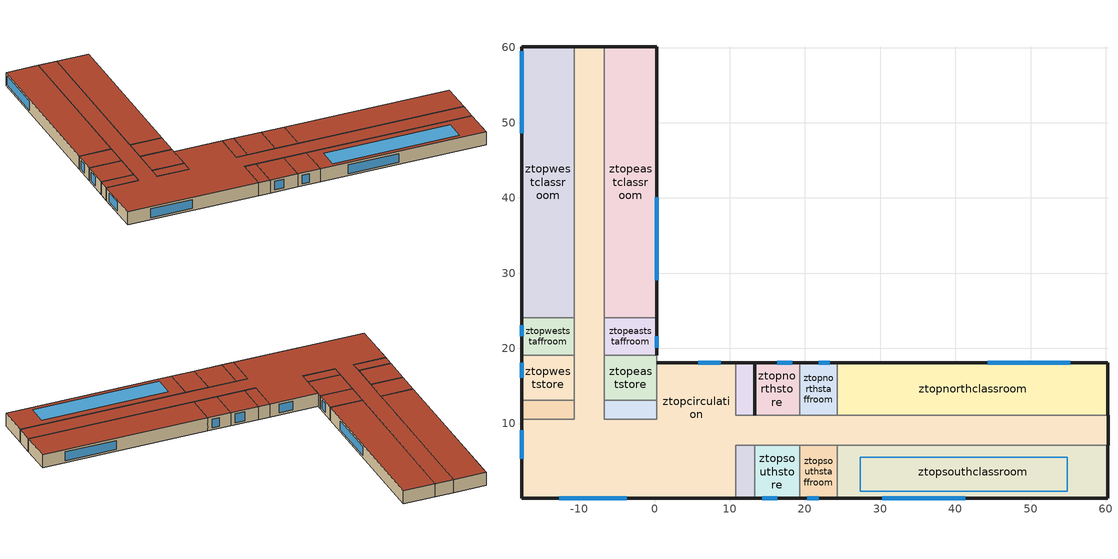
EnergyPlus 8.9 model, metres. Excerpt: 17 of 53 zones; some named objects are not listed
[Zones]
ztopwesttoilet
 floor adiabatic (Interior Floor): -10.69,13.09 -10.69,10.59 -17.69,10.59 -17.69,13.09 z6.5
 wall outside (Exterior Wall): -17.69,13.09 -17.69,10.59 z6.5:9.5
 wall adiabatic (Interior Wall): -17.69,10.59 -10.69,10.59 -10.69,13.09 -17.69,13.09 z6.5:9.5
 roof outside (Exterior Roof): -17.69,13.09 -17.69,10.59 -10.69,10.59 -10.69,13.09 z9.5
ztopwestclassroom
 floor adiabatic (Interior Floor): -10.69,60.09 -10.69,24.09 -17.69,24.09 -17.69,60.09 z6.5
 wall outside (Exterior Wall): -10.69,60.09 -17.69,60.09 -17.69,24.09 z6.5:9.5
 wall adiabatic (Interior Wall): -17.69,24.09 -10.69,24.09 -10.69,60.09 z6.5:9.5
 window (Exterior Window): -17.69,59.52 -17.69,48.63 z7:9
 roof outside (Exterior Roof): -17.69,60.09 -17.69,24.09 -10.69,24.09 -10.69,60.09 z9.5
ztopweststore
 floor adiabatic (Interior Floor): -10.69,19.09 -10.69,13.09 -17.69,13.09 -17.69,19.09 z6.5
 wall outside (Exterior Wall): -17.69,19.09 -17.69,13.09 z6.5:9.5
 wall adiabatic (Interior Wall): -17.69,13.09 -10.69,13.09 -10.69,19.09 -17.69,19.09 z6.5:9.5
 window (Exterior Window): -17.69,18.09 -17.69,16.09 z7:9
 roof outside (Exterior Roof): -17.69,19.09 -17.69,13.09 -10.69,13.09 -10.69,19.09 z9.5
ztopweststaffroom
 floor adiabatic (Interior Floor): -10.69,24.09 -10.69,19.09 -17.69,19.09 -17.69,24.09 z6.5
 wall outside (Exterior Wall): -17.69,24.09 -17.69,19.09 z6.5:9.5
 wall adiabatic (Interior Wall): -17.69,19.09 -10.69,19.09 -10.69,24.09 -17.69,24.09 z6.5:9.5
 window (Exterior Window): -17.69,23.09 -17.69,21.59 z7:9
 roof outside (Exterior Roof): -17.69,24.09 -17.69,19.09 -10.69,19.09 -10.69,24.09 z9.5
ztopnorthstaffroom
 floor ground (Exterior Floor): 24.31,18.09 24.31,11.09 19.31,11.09 19.31,18.09 z6.5
 wall outside (Exterior Wall): 24.31,18.09 19.31,18.09 z6.5:9.5
 wall adiabatic (Interior Wall): 19.31,18.09 19.31,11.09 24.31,11.09 24.31,18.09 z6.5:9.5
 window (Exterior Window): 23.31,18.09 21.81,18.09 z7:9
 roof outside (Exterior Roof): 19.31,18.09 19.31,11.09 24.31,11.09 24.31,18.09 z9.5
ztopnorthstore
 floor adiabatic (Interior Floor): 19.31,18.09 19.31,11.09 13.31,11.09 13.31,18.09 z6.5
 wall outside (Exterior Wall): 19.31,18.09 13.31,18.09 z6.5:9.5
 wall adiabatic (Interior Wall): 13.31,18.09 13.31,11.09 19.31,11.09 19.31,18.09 z6.5:9.5
 window (Exterior Window): 18.31,18.09 16.31,18.09 z7:9
 roof outside (Exterior Roof): 13.31,18.09 13.31,11.09 19.31,11.09 19.31,18.09 z9.5
ztopnorthtoilet
 floor adiabatic (Interior Floor): 13.31,18.09 13.31,11.09 10.81,11.09 10.81,18.09 z6.5
 wall outside (Interior Wall): 13.31,11.09 13.31,18.09 z6.5:9.5
 wall outside (Exterior Wall): 13.31,18.09 10.81,18.09 z6.5:9.5
 wall adiabatic (Interior Wall): 10.81,18.09 10.81,11.09 13.31,11.09 z6.5:9.5
 roof outside (Exterior Roof): 10.81,18.09 10.81,11.09 13.31,11.09 13.31,18.09 z9.5
ztopnorthclassroom
 floor adiabatic (Interior Floor): 60.31,18.09 60.31,11.09 24.31,11.09 24.31,18.09 z6.5
 wall outside (Exterior Wall): 60.31,11.09 60.31,18.09 24.31,18.09 z6.5:9.5
 wall adiabatic (Interior Wall): 24.31,18.09 24.31,11.09 60.31,11.09 z6.5:9.5
 window (Exterior Window): 55.31,18.09 44.31,18.09 z7:9
 roof outside (Exterior Roof): 24.31,18.09 24.31,11.09 60.31,11.09 60.31,18.09 z9.5
ztopsouthstore
 floor adiabatic (Interior Floor): 19.31,7.09 19.31,0.09 13.31,0.09 13.31,7.09 z6.5
 wall outside (Exterior Wall): 13.31,0.09 19.31,0.09 z6.5:9.5
 wall adiabatic (Interior Wall): 19.31,0.09 19.31,7.09 13.31,7.09 13.31,0.09 z6.5:9.5
 window (Exterior Window): 14.31,0.09 16.31,0.09 z7:9
 roof outside (Exterior Roof): 13.31,7.09 13.31,0.09 19.31,0.09 19.31,7.09 z9.5
ztopsouthclassroom
 floor adiabatic (Interior Floor): 60.31,7.09 60.31,0.09 24.31,0.09 24.31,7.09 z6.5
 wall outside (Exterior Wall): 24.31,0.09 60.31,0.09 60.31,7.09 z6.5:9.5
 wall adiabatic (Interior Wall): 60.31,7.09 24.31,7.09 24.31,0.09 z6.5:9.5
 window (Exterior Window): 30.31,0.09 41.31,0.09 z7:9
 roof outside (Exterior Roof): 24.31,7.09 24.31,0.09 60.31,0.09 60.31,7.09 z9.5
 skylight (GreenhouseRoofWindow): 27.34,5.5 27.34,0.97 54.87,0.97 54.87,5.5 z9.5
ztopsouthstaffroom
 floor adiabatic (Interior Floor): 24.31,7.09 24.31,0.09 19.31,0.09 19.31,7.09 z6.5
 wall outside (Exterior Wall): 19.31,0.09 24.31,0.09 z6.5:9.5
 wall adiabatic (Interior Wall): 24.31,0.09 24.31,7.09 19.31,7.09 19.31,0.09 z6.5:9.5
 window (Exterior Window): 20.31,0.09 21.81,0.09 z7:9
 roof outside (Exterior Roof): 19.31,7.09 19.31,0.09 24.31,0.09 24.31,7.09 z9.5
ztopsouthtoilet
 floor adiabatic (Interior Floor): 13.31,7.09 13.31,0.09 10.81,0.09 10.81,7.09 z6.5
 wall outside (Exterior Wall): 10.81,0.09 13.31,0.09 z6.5:9.5
 wall adiabatic (Interior Wall): 13.31,0.09 13.31,7.09 10.81,7.09 10.81,0.09 z6.5:9.5
 roof outside (Exterior Roof): 10.81,7.09 10.81,0.09 13.31,0.09 13.31,7.09 z9.5
ztopcirculation
 floor adiabatic (Interior Floor): 60.31,11.09 60.31,7.09 10.81,7.09 10.81,0.09 -17.69,0.09 -17.69,10.59 -10.69,10.59 -10.69,60.09 -6.69,60.09 -6.69,10.59 0.31,10.59 0.31,18.09 10.81,18.09 10.81,11.09 z6.5
 wall outside (Exterior Wall): -17.69,10.59 -17.69,0.09 10.81,0.09 / -6.69,60.09 -10.69,60.09 / 10.81,18.09 0.31,18.09 / 60.31,7.09 60.31,11.09 z6.5:9.5
 wall adiabatic (Interior Wall): -10.69,60.09 -10.69,10.59 -17.69,10.59 / 0.31,18.09 0.31,10.59 -6.69,10.59 -6.69,60.09 / 60.31,11.09 10.81,11.09 10.81,18.09 / 10.81,0.09 10.81,7.09 60.31,7.09 z6.5:9.5
 window (Exterior Window): -12.69,0.09 -3.69,0.09 / -17.69,9.09 -17.69,5.34 / 8.81,18.09 5.81,18.09 z7:9
 roof outside (Exterior Roof): -10.69,60.09 -10.69,10.59 -17.69,10.59 -17.69,0.09 10.81,0.09 10.81,7.09 60.31,7.09 60.31,11.09 10.81,11.09 10.81,18.09 0.31,18.09 0.31,10.59 -6.69,10.59 -6.69,60.09 z9.5
ztopeaststore
 floor adiabatic (Interior Floor): 0.31,19.09 0.31,13.09 -6.69,13.09 -6.69,19.09 z6.5
 wall adiabatic (Interior Wall): 0.31,19.09 -6.69,19.09 -6.69,13.09 0.31,13.09 0.31,19.09 z6.5:9.5
 roof outside (Exterior Roof): -6.69,19.09 -6.69,13.09 0.31,13.09 0.31,19.09 z9.5
ztopeasttoilet
 floor adiabatic (Interior Floor): 0.31,13.09 0.31,10.59 -6.69,10.59 -6.69,13.09 z6.5
 wall adiabatic (Interior Wall): 0.31,10.59 0.31,13.09 -6.69,13.09 -6.69,10.59 0.31,10.59 z6.5:9.5
 roof outside (Exterior Roof): -6.69,13.09 -6.69,10.59 0.31,10.59 0.31,13.09 z9.5
ztopeastclassroom
 floor adiabatic (Interior Floor): 0.31,60.09 0.31,24.09 -6.69,24.09 -6.69,60.09 z6.5
 wall outside (Exterior Wall): 0.31,24.09 0.31,60.09 -6.69,60.09 z6.5:9.5
 wall adiabatic (Interior Wall): -6.69,60.09 -6.69,24.09 0.31,24.09 z6.5:9.5
 window (Exterior Window): 0.31,29.09 0.31,40.09 z7:9
 roof outside (Exterior Roof): -6.69,60.09 -6.69,24.09 0.31,24.09 0.31,60.09 z9.5
ztopeaststaffroom
 floor adiabatic (Interior Floor): 0.31,24.09 0.31,19.09 -6.69,19.09 -6.69,24.09 z6.5
 wall outside (Exterior Wall): 0.31,19.09 0.31,24.09 z6.5:9.5
 wall adiabatic (Interior Wall): 0.31,24.09 -6.69,24.09 -6.69,19.09 0.31,19.09 z6.5:9.5
 window (Exterior Window): 0.31,20.09 0.31,21.59 z7:9
 roof outside (Exterior Roof): -6.69,24.09 -6.69,19.09 0.31,19.09 0.31,24.09 z9.5
[Building]
SecondarySchool900: North Axis {deg}=0; Terrain=City; Loads Convergence Tolerance Value=0.04; Temperature Convergence Tolerance Value {deltaC}=0.4; Solar Distribution=MinimalShadowing; Maximum Number of Warmup Days=25; Minimum Number of Warmup Days=6
[Site:Location]
LONDON/GATWICK_GBR Design_Conditions: Latitude {deg}=51.15; Longitude {deg}=-0.18; Time Zone {hr}=0; Elevation {m}=62
[SizingPeriod:DesignDay] Day of Month=21; Humidity Condition Type=Wetbulb; Barometric Pressure {Pa}=100582; Rain Indicator=No; Snow Indicator=No; Daylight Saving Time Indicator=No; Solar Model Indicator=ASHRAEClearSky
Name | Month | Day Type | Maximum Dry-Bulb Temperature {C} | Daily Dry-Bulb Temperature Range {deltaC} | Wetbulb or DewPoint at Maximum Dry-Bulb {C} | Wind Speed {m/s} | Wind Direction {deg} | Sky Clearness
LONDON/GATWICK Ann Clg .4% Condns DB=>MWB | 7 | SummerDesignDay | 27.2 | 9.7 | 18.7 | 3.5 | 90 | 1
LONDON/GATWICK Ann Htg 99.6% Condns DB | 2 | WinterDesignDay | -4.6 | 0 | -4.6 | 1.5 | 80 | 0
[Site:GroundTemperature:BuildingSurface]
12, 14, 16, 16, 17, 18, 21, 20, 19, 18, 16, 14
[Material]
Name | Roughness | Thickness {m} | Conductivity {W/m-K} | Density {kg/m3} | Specific Heat {J/kg-K}
I01 25mm insulation board | MediumRough | 0.0254 | 0.03 | 43 | 1210
I02 50mm insulation board | MediumRough | 0.0508 | 0.03 | 43 | 1210
G01a 19mm gypsum board | MediumSmooth | 0.019 | 0.16 | 800 | 1090
M11 100mm lightweight concrete | MediumRough | 0.1016 | 0.53 | 1280 | 840
F16 Acoustic tile | MediumSmooth | 0.0191 | 0.06 | 368 | 590
M01 100mm brick | MediumRough | 0.1016 | 0.89 | 1920 | 790
M15 200mm heavyweight concrete | MediumRough | 0.2032 | 1.95 | 2240 | 900
[Material:AirGap]
Name | Thermal Resistance {m2-K/W}
F04 Wall air space resistance | 0.15
F05 Ceiling air space resistance | 0.18
[WindowMaterial:Glazing] Optical Data Type=SpectralAverage; Infrared Transmittance at Normal Incidence=0; Front Side Infrared Hemispherical Emissivity=0.84; Back Side Infrared Hemispherical Emissivity=0.84; Conductivity {W/m-K}=0.9
Name | Thickness {m} | Solar Transmittance at Normal Incidence | Front Side Solar Reflectance at Normal Incidence | Back Side Solar Reflectance at Normal Incidence | Visible Transmittance at Normal Incidence | Front Side Visible Reflectance at Normal Incidence | Back Side Visible Reflectance at Normal Incidence
Clear 3mm | 0.003 | 0.837 | 0.075 | 0.075 | 0.898 | 0.081 | 0.081
CLEAR 6MM | 0.006 | 0.775 | 0.071 | 0.071 | 0.881 | 0.08 | 0.08
[WindowMaterial:Gas]
AIR 6MM: Gas Type=Air; Thickness {m}=0.0537
[WindowMaterial:Shade]
MEDIUM REFLECT - MEDIUM TRANS SHADE: Solar Transmittance=0.4; Solar Reflectance=0.5; Visible Transmittance=0.4; Visible Reflectance=0.5; Infrared Hemispherical Emissivity=0.9; Infrared Transmittance=0; Thickness {m}=0.005; Conductivity {W/m-K}=0.1; Shade to Glass Distance {m}=0.05; Top Opening Multiplier=0.5; Bottom Opening Multiplier=0.5; Left-Side Opening Multiplier=0.5; Right-Side Opening Multiplier=0.5; Airflow Permeability=0
[Construction]
Exterior Floor: M11 100mm lightweight concrete, M15 200mm heavyweight concrete
Interior Floor: F16 Acoustic tile, F05 Ceiling air space resistance, M11 100mm lightweight concrete
Exterior Wall: M01 100mm brick, M15 200mm heavyweight concrete, I01 25mm insulation board, F04 Wall air space resistance, G01a 19mm gypsum board
Interior Wall: G01a 19mm gypsum board, F04 Wall air space resistance, G01a 19mm gypsum board
Exterior Window: CLEAR 6MM
Exterior Roof: M01 100mm brick, M15 200mm heavyweight concrete, I02 50mm insulation board, F04 Wall air space resistance, G01a 19mm gypsum board
GreenhouseRoofWindow: CLEAR 3MM, AIR 6MM, CLEAR 3MM
GreenhouseRoofWindow With Shading: CLEAR 3MM, AIR 6MM, CLEAR 3MM, MEDIUM REFLECT - MEDIUM TRANS SHADE
[WindowProperty:ShadingControl]
GreenhouseWindowShadingControl: Shading Type=InteriorShade; Construction with Shading=GreenhouseRoofWindow With Shading; Shading Control Type=OnIfHighZoneAirTemperature; Schedule=Always On; Setpoint {W/m2, W or deg C}=28; Shading Control Is Scheduled=No; Glare Control Is Active=No
[Zone] Multiplier=1
ztopwesttoilet; ztopwestclassroom; ztopweststore; ztopweststaffroom; ztopnorthstaffroom; ztopnorthstore; ztopnorthtoilet; ztopnorthclassroom; ztopsouthstore; ztopsouthclassroom; ztopsouthstaffroom; ztopsouthtoilet; ztopcirculation; ztopeaststore; ztopeasttoilet; ztopeastclassroom; ztopeaststaffroom
[People]
ZTOPSOUTHCLASSROOM occupancy: Zone or ZoneList=ztopsouthclassroom; Number of People Schedule=SecSchl_Gh_Occ; Number of People Calculation Method=People; Number of People=0; Fraction Radiant=0.3; Sensible Heat Fraction=autocalculate; Activity Level Schedule=staffactivity; Carbon Dioxide Generation Rate {m3/s-W}=3.82e-08; Enable ASHRAE 55 Comfort Warnings=No; Mean Radiant Temperature Calculation Type=ZoneAveraged; Clothing Insulation Calculation Method=ClothingInsulationSchedule
[Lights] Design Level Calculation Method=Watts/Area; Return Air Fraction=0; Fraction Radiant=0.42; Fraction Visible=0.18; Fraction Replaceable=1; Return Air Fraction Calculated from Plenum Temperature=No; Return Air Fraction Function of Plenum Temperature Coefficient 1=0; Return Air Fraction Function of Plenum Temperature Coefficient 2 {1/K}=0
Name | Zone or ZoneList | Schedule | Watts per Zone Floor Area {W/m2}
ZTOPCIRCULATION light | ztopcirculation | SecSchl_Circulation_Light | 2.5
ZTOPEASTCLASSROOM light | ztopeastclassroom | SecSchl_ClassRm_Light | 7.5
ZTOPEASTSTAFFROOM light | ztopeaststaffroom | SecSchl_OpenOff_Light | 12.5
ZTOPEASTSTORE light | ztopeaststore | SecSchl_Store_Light | 1.25
ZTOPEASTTOILET light | ztopeasttoilet | SecSchl_Toilet_Light | 2.5
ZTOPNORTHCLASSROOM light | ztopnorthclassroom | SecSchl_ClassRm_Light | 7.5
ZTOPNORTHSTAFFROOM light | ztopnorthstaffroom | SecSchl_OpenOff_Light | 12.5
ZTOPNORTHSTORE light | ztopnorthstore | SecSchl_Store_Light | 1.25
ZTOPNORTHTOILET light | ztopnorthtoilet | SecSchl_Toilet_Light | 2.5
ZTOPSOUTHCLASSROOM light | ztopsouthclassroom | SecSchl_ClassRm_Light | 0
ZTOPSOUTHSTAFFROOM light | ztopsouthstaffroom | SecSchl_OpenOff_Light | 12.5
ZTOPSOUTHSTORE light | ztopsouthstore | SecSchl_Store_Light | 1.25
ZTOPSOUTHTOILET light | ztopsouthtoilet | SecSchl_Toilet_Light | 2.5
ZTOPWESTCLASSROOM light | ztopwestclassroom | SecSchl_ClassRm_Light | 7.5
ZTOPWESTSTAFFROOM light | ztopweststaffroom | SecSchl_OpenOff_Light | 12.5
ZTOPWESTSTORE light | ztopweststore | SecSchl_Store_Light | 1.25
ZTOPWESTTOILET light | ztopwesttoilet | SecSchl_Toilet_Light | 2.5
[ElectricEquipment] Design Level Calculation Method=Watts/Area; Fraction Latent=0; Fraction Radiant=0.5; Fraction Lost=0
Name | Zone or ZoneList | Schedule | Watts per Zone Floor Area {W/m2}
ZTOPCIRCULATION equip | ztopcirculation | SecSchl_Circulation_Equip | 2
ZTOPEASTCLASSROOM equip | ztopeastclassroom | SecSchl_ClassRm_Equip | 5
ZTOPEASTSTAFFROOM equip | ztopeaststaffroom | SecSchl_OpenOff_Equip | 15
ZTOPEASTSTORE equip | ztopeaststore | SecSchl_Store_Equip | 2
ZTOPEASTTOILET equip | ztopeasttoilet | SecSchl_Toilet_Equip | 5
ZTOPNORTHCLASSROOM equip | ztopnorthclassroom | SecSchl_ClassRm_Equip | 5
ZTOPNORTHSTAFFROOM equip | ztopnorthstaffroom | SecSchl_OpenOff_Equip | 15
ZTOPNORTHSTORE equip | ztopnorthstore | SecSchl_Store_Equip | 2
ZTOPNORTHTOILET equip | ztopnorthtoilet | SecSchl_Toilet_Equip | 5
ZTOPSOUTHCLASSROOM equip | ztopsouthclassroom | SecSchl_ClassRm_Equip | 0
ZTOPSOUTHSTAFFROOM equip | ztopsouthstaffroom | SecSchl_OpenOff_Equip | 15
ZTOPSOUTHSTORE equip | ztopsouthstore | SecSchl_Store_Equip | 2
ZTOPSOUTHTOILET equip | ztopsouthtoilet | SecSchl_Toilet_Equip | 5
ZTOPWESTCLASSROOM equip | ztopwestclassroom | SecSchl_ClassRm_Equip | 5
ZTOPWESTSTAFFROOM equip | ztopweststaffroom | SecSchl_OpenOff_Equip | 15
ZTOPWESTSTORE equip | ztopweststore | SecSchl_Store_Equip | 2
ZTOPWESTTOILET equip | ztopwesttoilet | SecSchl_Toilet_Equip | 5
[OtherEquipment] Fuel Type=None; Zone or ZoneList=ztopsouthclassroom; Design Level Calculation Method=EquipmentLevel; Design Level {W}=1; Fraction Lost=0; Carbon Dioxide Generation Rate {m3/s-W}=0
Name | Schedule | Fraction Latent | Fraction Radiant
Greenhouse_Equip_LH | Greenhouse_LH_Schedule | 1 | 0
Greenhouse_Equip_SH | Greenhouse_SH_Schedule | 0 | 1
[ZoneContaminantSourceAndSink:CarbonDioxide]
SinkPlants: Zone=ztopsouthclassroom; Design Generation Rate {m3/s}=0.0001; Schedule=CO2_Sink_Schedule
[ZoneInfiltration:DesignFlowRate]
ZTOPSOUTHCLASSROOM infiltration: Zone or ZoneList=ztopsouthclassroom; Schedule=Always Off; Design Flow Rate Calculation Method=AirChanges/Hour; Air Changes per Hour {1/hr}=0; Constant Term Coefficient=1; Temperature Term Coefficient=0; Velocity Term Coefficient=0; Velocity Squared Term Coefficient=0
[ZoneVentilation:DesignFlowRate]
ZTOPSOUTHCLASSROOM ventilation: Zone or ZoneList=ztopsouthclassroom; Schedule=Always On; Design Flow Rate Calculation Method=AirChanges/Hour; Air Changes per Hour {1/hr}=3; Ventilation Type=Exhaust; Fan Pressure Rise {Pa}=0; Fan Total Efficiency=1; Constant Term Coefficient=1; Temperature Term Coefficient=0; Velocity Term Coefficient=0; Velocity Squared Term Coefficient=0; Minimum Indoor Temperature {C}=-100; Maximum Indoor Temperature {C}=100; Delta Temperature {deltaC}=-100; Minimum Outdoor Temperature {C}=-100; Maximum Outdoor Temperature {C}=100; Maximum Wind Speed {m/s}=40
[ZoneMixing] Design Flow Rate Calculation Method=AirChanges/Hour; Air Changes per Hour {1/hr}=4; Delta Temperature {deltaC}=0
Name | Zone | Schedule | Source Zone
AirMixingToGreenhouse | ztopsouthclassroom | Always On | ztopcirculation
AirMixingToMiddleClassRoom | zmiddlesouthclassroom | Always On | ztopsouthclassroom
AirMixingToCorridor | ztopcirculation | Always Off | ztopnorthclassroom
[HVACTemplate:Thermostat]
Name | Heating Setpoint Schedule | Cooling Setpoint Schedule
dining_Thermostat | SecSchl_EatDrink_Heat | Cooling Setpoint Schedule
circulation_Thermostat | SecSchl_Circulation_Heat | Cooling Setpoint Schedule
class_Thermostat | SecSchl_ClassRm_Heat | Cooling Setpoint Schedule
staff_Thermostat | SecSchl_OpenOff_Heat | Cooling Setpoint Schedule
store_Thermostat | SecSchl_Store_Heat | Cooling Setpoint Schedule
toilet_Thermostat | SecSchl_Toilet_Heat | Cooling Setpoint Schedule
sport_Thermostat | SecSchl_DrySptHall_Heat | Cooling Setpoint Schedule
greenhouse_Thermostat | SecSchl_Greenhouse_Heat | Cooling_Greenhouse_SP_Schedule
[HVACTemplate:Zone:IdealLoadsAirSystem] Maximum Heating Supply Air Temperature {C}=50; Minimum Cooling Supply Air Temperature {C}=13; Maximum Heating Supply Air Humidity Ratio {kgWater/kgDryAir}=0.0156; Minimum Cooling Supply Air Humidity Ratio {kgWater/kgDryAir}=0.0077; Heating Limit=NoLimit; Cooling Limit=NoLimit; Dehumidification Control Type=ConstantSensibleHeatRatio; Cooling Sensible Heat Ratio=0.7; Humidification Control Type=None; Humidification Setpoint {percent}=30; Outdoor Air Method=None; Outdoor Air Flow Rate per Person {m3/s}=0.00944; Outdoor Air Flow Rate per Zone Floor Area {m3/s-m2}=0; Outdoor Air Flow Rate per Zone {m3/s}=0; Demand Controlled Ventilation Type=None; Outdoor Air Economizer Type=NoEconomizer; Heat Recovery Type=None; Sensible Heat Recovery Effectiveness=0.7; Latent Heat Recovery Effectiveness=0.65
Name | Template Thermostat | Dehumidification Setpoint {percent}
ztopcirculation | circulation_Thermostat | 60
ztopeastclassroom; ztopnorthclassroom; ztopwestclassroom | class_Thermostat | 60
ztopeaststaffroom; ztopnorthstaffroom; ztopsouthstaffroom; ztopweststaffroom | staff_Thermostat | 60
ztopeaststore; ztopnorthstore; ztopsouthstore; ztopweststore | store_Thermostat | 60
ztopeasttoilet; ztopnorthtoilet; ztopsouthtoilet; ztopwesttoilet | toilet_Thermostat | 60
ztopsouthclassroom | greenhouse_Thermostat | 80
[ExternalInterface:Schedule] Initial Value=1
CO2_Sink_Schedule; Greenhouse_LH_Schedule; Greenhouse_SH_Schedule
[WaterUse:Equipment]
Name | Peak Flow Rate {m3/s} | Flow Rate Fraction Schedule | Target Temperature Schedule | Hot Water Supply Temperature Schedule | Zone
ZTOPCIRCULATION DHW | 0 | SecSchl_Circulation_Occ | SHW_default Temp Sched | Hot Supply Temp Sched | ztopcirculation
ZTOPEASTCLASSROOM DHW | 4.375e-06 | SecSchl_ClassRm_Occ | SHW_default Temp Sched | Hot Supply Temp Sched | ztopeastclassroom
ZTOPEASTSTAFFROOM DHW | 1.34e-07 | SecSchl_OpenOff_Occ | SHW_default Temp Sched | Hot Supply Temp Sched | ztopeaststaffroom
ZTOPEASTSTORE DHW | 0 | SecSchl_Store_Occ | SHW_default Temp Sched | Hot Supply Temp Sched | ztopeaststore
ZTOPEASTTOILET DHW | 0 | SecSchl_Toilet_Occ | SHW_default Temp Sched | Hot Supply Temp Sched | ztopeasttoilet
ZTOPNORTHCLASSROOM DHW | 4.375e-06 | SecSchl_ClassRm_Occ | SHW_default Temp Sched | Hot Supply Temp Sched | ztopnorthclassroom
ZTOPNORTHSTAFFROOM DHW | 1.34e-07 | SecSchl_OpenOff_Occ | SHW_default Temp Sched | Hot Supply Temp Sched | ztopnorthstaffroom
ZTOPNORTHSTORE DHW | 0 | SecSchl_Store_Occ | SHW_default Temp Sched | Hot Supply Temp Sched | ztopnorthstore
ZTOPNORTHTOILET DHW | 0 | SecSchl_Toilet_Occ | SHW_default Temp Sched | Hot Supply Temp Sched | ztopnorthtoilet
ZTOPSOUTHCLASSROOM DHW | 4.375e-06 | Always Off | Always Off | Always Off | ztopsouthclassroom
ZTOPSOUTHSTAFFROOM DHW | 1.34e-07 | SecSchl_OpenOff_Occ | SHW_default Temp Sched | Hot Supply Temp Sched | ztopsouthstaffroom
ZTOPSOUTHSTORE DHW | 0 | SecSchl_Store_Occ | SHW_default Temp Sched | Hot Supply Temp Sched | ztopsouthstore
ZTOPSOUTHTOILET DHW | 0 | SecSchl_Toilet_Occ | SHW_default Temp Sched | Hot Supply Temp Sched | ztopsouthtoilet
ZTOPWESTCLASSROOM DHW | 4.375e-06 | SecSchl_ClassRm_Occ | SHW_default Temp Sched | Hot Supply Temp Sched | ztopwestclassroom
ZTOPWESTSTAFFROOM DHW | 1.34e-07 | SecSchl_OpenOff_Occ | SHW_default Temp Sched | Hot Supply Temp Sched | ztopweststaffroom
ZTOPWESTSTORE DHW | 0 | SecSchl_Store_Occ | SHW_default Temp Sched | Hot Supply Temp Sched | ztopweststore
ZTOPWESTTOILET DHW | 0 | SecSchl_Toilet_Occ | SHW_default Temp Sched | Hot Supply Temp Sched | ztopwesttoilet
[Schedule:Compact]
Always On: Through: 12/31, For: AllDays, Until: 24:00, 1
Always Off: Through: 12/31, For: AllDays, Until: 24:00, 0
Cooling Setpoint Schedule: Through: 12/31, For: Weekdays SummerDesignDay, Until: 06:00, 30, Until: 22:00, 28, Until: 24:00, 30, For: Saturday, Until: 06:00, 30, Until: 18:00, 24, Until: 24:00, 30, For WinterDesignDay, Until: 24:00, 30, For: Sunday Holidays AllOtherDays, Until: 24:00, 30
SecSchl_ClassRm_Light; SecSchl_Circulation_Light; SecSchl_Toilet_Light: Through: 09 Jan, For: AllDays, Until: 24:00, 0, Through: 13 Feb, For: Weekdays SummerDesignDay, Until: 07:00, 0, Until: 21:00, 1, Until: 24:00, 0, For: Weekends, Until: 24:00, 0, For: Holidays, Until: 24:00, 0, For: WinterDesignDay AllOtherDays, Until: 24:00, 0, Through: 20 Feb, For: AllDays, Until: 24:00, 0, Through: 20 Mar, For: Weekdays SummerDesignDay, Until: 07:00, 0, Until: 21:00, 1, Until: 24:00, 0, For: Weekends, Until: 24:00, 0, For: Holidays, Until: 24:00, 0, For: WinterDesignDay AllOtherDays, Until: 24:00, 0, Through: 03 Apr, For: AllDays, Until: 24:00, 0, Through: 29 May, For: Weekdays SummerDesignDay, Until: 07:00, 0, Until: 21:00, 1, Until: 24:00, 0, For: Weekends, Until: 24:00, 0, For: Holidays, Until: 24:00, 0, For: WinterDesignDay AllOtherDays, Until: 24:00, 0, Through: 05 Jun, For: AllDays, Until: 24:00, 0, Through: 24 Jul, For: Weekdays SummerDesignDay, Until: 07:00, 0, Until: 21:00, 1, Until: 24:00, 0, For: Weekends, Until: 24:00, 0, For: Holidays, Until: 24:00, 0, For: WinterDesignDay AllOtherDays, Until: 24:00, 0, Through: 04 Sep, For: AllDays, Until: 24:00, 0, Through: 23 Oct, For: Weekdays SummerDesignDay, Until: 07:00, 0, Until: 21:00, 1, Until: 24:00, 0, For: Weekends, Until: 24:00, 0, For: Holidays, Until: 24:00, 0, For: WinterDesignDay AllOtherDays, Until: 24:00, 0, Through: 30 Oct, For: AllDays, Until: 24:00, 0, Through: 22 Dec, For: Weekdays SummerDesignDay, Until: 07:00, 0, Until: 21:00, 1, Until: 24:00, 0, For: Weekends, Until: 24:00, 0, For: Holidays, Until: 24:00, 0, For: WinterDesignDay AllOtherDays, Until: 24:00, 0, Through: 31 Dec, For: AllDays, Until: 24:00, 0
SecSchl_ClassRm_Occ: Through: 09 Jan, For: AllDays, Until: 24:00, 0, Through: 13 Feb, For: Weekdays SummerDesignDay, Until: 07:00, 0, Until: 08:00, 0.08, Until: 09:00, 0.6, Until: 12:00, 0.8, Until: 14:00, 0.4, Until: 16:00, 0.8, Until: 17:00, 0.4, Until: 21:00, 0.08, Until: 24:00, 0, For: Weekends, Until: 24:00, 0, For: Holidays, Until: 24:00, 0, For: WinterDesignDay AllOtherDays, Until: 24:00, 0, Through: 20 Feb, For: AllDays, Until: 24:00, 0, Through: 20 Mar, For: Weekdays SummerDesignDay, Until: 07:00, 0, Until: 08:00, 0.08, Until: 09:00, 0.6, Until: 12:00, 0.8, Until: 14:00, 0.4, Until: 16:00, 0.8, Until: 17:00, 0.4, Until: 21:00, 0.08, Until: 24:00, 0, For: Weekends, Until: 24:00, 0, For: Holidays, Until: 24:00, 0, For: WinterDesignDay AllOtherDays, Until: 24:00, 0, Through: 03 Apr, For: AllDays, Until: 24:00, 0, Through: 29 May, For: Weekdays SummerDesignDay, Until: 07:00, 0, Until: 08:00, 0.08, Until: 09:00, 0.6, Until: 12:00, 0.8, Until: 14:00, 0.4, Until: 16:00, 0.8, Until: 17:00, 0.4, Until: 21:00, 0.08, Until: 24:00, 0, For: Weekends, Until: 24:00, 0, For: Holidays, Until: 24:00, 0, For: WinterDesignDay AllOtherDays, Until: 24:00, 0, Through: 05 Jun, For: AllDays, Until: 24:00, 0, Through: 24 Jul, For: Weekdays SummerDesignDay, Until: 07:00, 0, Until: 08:00, 0.08, Until: 09:00, 0.6, Until: 12:00, 0.8, Until: 14:00, 0.4, Until: 16:00, 0.8, Until: 17:00, 0.4, Until: 21:00, 0.08, Until: 24:00, 0, For: Weekends, Until: 24:00, 0, For: Holidays, Until: 24:00, 0, For: WinterDesignDay AllOtherDays, Until: 24:00, 0, Through: 04 Sep, For: AllDays, Until: 24:00, 0, Through: 23 Oct, For: Weekdays SummerDesignDay, Until: 07:00, 0, Until: 08:00, 0.08, Until: 09:00, 0.6, Until: 12:00, 0.8, Until: 14:00, 0.4, Until: 16:00, 0.8, Until: 17:00, 0.4, Until: 21:00, 0.08, Until: 24:00, 0, For: Weekends, Until: 24:00, 0, For: Holidays, Until: 24:00, 0, For: WinterDesignDay AllOtherDays, Until: 24:00, 0, Through: 30 Oct, For: AllDays, Until: 24:00, 0, Through: 22 Dec, For: Weekdays SummerDesignDay, Until: 07:00, 0, Until: 08:00, 0.08, Until: 09:00, 0.6, Until: 12:00, 0.8, Until: 14:00, 0.4, Until: 16:00, 0.8, Until: 17:00, 0.4, Until: 21:00, 0.08, Until: 24:00, 0, For: Weekends, Until: 24:00, 0, For: Holidays, Until: 24:00, 0, For: WinterDesignDay AllOtherDays, Until: 24:00, 0, Through: 31 Dec, For: AllDays, Until: 24:00, 0
SecSchl_Circulation_Occ: Through: 09 Jan, For: AllDays, Until: 24:00, 0, Through: 13 Feb, For: Weekdays SummerDesignDay, Until: 07:00, 0, Until: 08:00, 0.1, Until: 09:00, 0.25, Until: 16:00, 0.5, Until: 17:00, 0.25, Until: 21:00, 0.1, Until: 24:00, 0, For: Weekends, Until: 24:00, 0, For: Holidays, Until: 24:00, 0, For: WinterDesignDay AllOtherDays, Until: 24:00, 0, Through: 20 Feb, For: AllDays, Until: 24:00, 0, Through: 20 Mar, For: Weekdays SummerDesignDay, Until: 07:00, 0, Until: 08:00, 0.1, Until: 09:00, 0.25, Until: 16:00, 0.5, Until: 17:00, 0.25, Until: 21:00, 0.1, Until: 24:00, 0, For: Weekends, Until: 24:00, 0, For: Holidays, Until: 24:00, 0, For: WinterDesignDay AllOtherDays, Until: 24:00, 0, Through: 03 Apr, For: AllDays, Until: 24:00, 0, Through: 29 May, For: Weekdays SummerDesignDay, Until: 07:00, 0, Until: 08:00, 0.1, Until: 09:00, 0.25, Until: 16:00, 0.5, Until: 17:00, 0.25, Until: 21:00, 0.1, Until: 24:00, 0, For: Weekends, Until: 24:00, 0, For: Holidays, Until: 24:00, 0, For: WinterDesignDay AllOtherDays, Until: 24:00, 0, Through: 04 Jun, For: AllDays, Until: 24:00, 0, Through: 24 Jul, For: Weekdays SummerDesignDay, Until: 07:00, 0, Until: 08:00, 0.1, Until: 09:00, 0.25, Until: 16:00, 0.5, Until: 17:00, 0.25, Until: 21:00, 0.1, Until: 24:00, 0, For: Weekends, Until: 24:00, 0, For: Holidays, Until: 24:00, 0, For: WinterDesignDay AllOtherDays, Until: 24:00, 0, Through: 04 Sep, For: AllDays, Until: 24:00, 0, Through: 23 Oct, For: Weekdays SummerDesignDay, Until: 07:00, 0, Until: 08:00, 0.1, Until: 09:00, 0.25, Until: 16:00, 0.5, Until: 17:00, 0.25, Until: 21:00, 0.1, Until: 24:00, 0, For: Weekends, Until: 24:00, 0, For: Holidays, Until: 24:00, 0, For: WinterDesignDay AllOtherDays, Until: 24:00, 0, Through: 30 Oct, For: AllDays, Until: 24:00, 0, Through: 23 Dec, For: Weekdays SummerDesignDay, Until: 07:00, 0, Until: 08:00, 0.1, Until: 09:00, 0.25, Until: 16:00, 0.5, Until: 17:00, 0.25, Until: 21:00, 0.1, Until: 24:00, 0, For: Weekends, Until: 24:00, 0, For: Holidays, Until: 24:00, 0, For: WinterDesignDay AllOtherDays, Until: 24:00, 0, Through: 31 Dec, For: AllDays, Until: 24:00, 0
SecSchl_OpenOff_Light; SecSchl_Store_Light: Through: 09 Jan, For: AllDays, Until: 24:00, 0, Through: 13 Feb, For: Weekdays SummerDesignDay, Until: 07:00, 0, Until: 18:00, 1, Until: 24:00, 0, For: Weekends, Until: 24:00, 0, For: Holidays, Until: 24:00, 0, For: WinterDesignDay AllOtherDays, Until: 24:00, 0, Through: 20 Feb, For: AllDays, Until: 24:00, 0, Through: 20 Mar, For: Weekdays SummerDesignDay, Until: 07:00, 0, Until: 18:00, 1, Until: 24:00, 0, For: Weekends, Until: 24:00, 0, For: Holidays, Until: 24:00, 0, For: WinterDesignDay AllOtherDays, Until: 24:00, 0, Through: 03 Apr, For: AllDays, Until: 24:00, 0, Through: 29 May, For: Weekdays SummerDesignDay, Until: 07:00, 0, Until: 18:00, 1, Until: 24:00, 0, For: Weekends, Until: 24:00, 0, For: Holidays, Until: 24:00, 0, For: WinterDesignDay AllOtherDays, Until: 24:00, 0, Through: 05 Jun, For: AllDays, Until: 24:00, 0, Through: 24 Jul, For: Weekdays SummerDesignDay, Until: 07:00, 0, Until: 18:00, 1, Until: 24:00, 0, For: Weekends, Until: 24:00, 0, For: Holidays, Until: 24:00, 0, For: WinterDesignDay AllOtherDays, Until: 24:00, 0, Through: 04 Sep, For: AllDays, Until: 24:00, 0, Through: 23 Oct, For: Weekdays SummerDesignDay, Until: 07:00, 0, Until: 18:00, 1, Until: 24:00, 0, For: Weekends, Until: 24:00, 0, For: Holidays, Until: 24:00, 0, For: WinterDesignDay AllOtherDays, Until: 24:00, 0, Through: 30 Oct, For: AllDays, Until: 24:00, 0, Through: 22 Dec, For: Weekdays SummerDesignDay, Until: 07:00, 0, Until: 18:00, 1, Until: 24:00, 0, For: Weekends, Until: 24:00, 0, For: Holidays, Until: 24:00, 0, For: WinterDesignDay AllOtherDays, Until: 24:00, 0, Through: 31 Dec, For: AllDays, Until: 24:00, 0
SecSchl_OpenOff_Occ: Through: 09 Jan, For: AllDays, Until: 24:00, 0, Through: 13 Feb, For: Weekdays SummerDesignDay, Until: 07:00, 0, Until: 08:00, 0.1, Until: 09:00, 0.25, Until: 10:00, 0.75, Until: 12:00, 1, Until: 14:00, 0.5, Until: 16:00, 1, Until: 18:00, 0.5, Until: 24:00, 0, For: Weekends, Until: 24:00, 0, For: Holidays, Until: 24:00, 0, For: WinterDesignDay AllOtherDays, Until: 24:00, 0, Through: 20 Feb, For: AllDays, Until: 24:00, 0, Through: 20 Mar, For: Weekdays SummerDesignDay, Until: 07:00, 0, Until: 08:00, 0.1, Until: 09:00, 0.25, Until: 10:00, 0.75, Until: 12:00, 1, Until: 14:00, 0.5, Until: 16:00, 1, Until: 18:00, 0.5, Until: 24:00, 0, For: Weekends, Until: 24:00, 0, For: Holidays, Until: 24:00, 0, For: WinterDesignDay AllOtherDays, Until: 24:00, 0, Through: 03 Apr, For: AllDays, Until: 24:00, 0, Through: 29 May, For: Weekdays SummerDesignDay, Until: 07:00, 0, Until: 08:00, 0.1, Until: 09:00, 0.25, Until: 10:00, 0.75, Until: 12:00, 1, Until: 14:00, 0.5, Until: 16:00, 1, Until: 18:00, 0.5, Until: 24:00, 0, For: Weekends, Until: 24:00, 0, For: Holidays, Until: 24:00, 0, For: WinterDesignDay AllOtherDays, Until: 24:00, 0, Through: 05 Jun, For: AllDays, Until: 24:00, 0, Through: 24 Jul, For: Weekdays SummerDesignDay, Until: 07:00, 0, Until: 08:00, 0.1, Until: 09:00, 0.25, Until: 10:00, 0.75, Until: 12:00, 1, Until: 14:00, 0.5, Until: 16:00, 1, Until: 18:00, 0.5, Until: 24:00, 0, For: Weekends, Until: 24:00, 0, For: Holidays, Until: 24:00, 0, For: WinterDesignDay AllOtherDays, Until: 24:00, 0, Through: 04 Sep, For: AllDays, Until: 24:00, 0, Through: 23 Oct, For: Weekdays SummerDesignDay, Until: 07:00, 0, Until: 08:00, 0.1, Until: 09:00, 0.25, Until: 10:00, 0.75, Until: 12:00, 1, Until: 14:00, 0.5, Until: 16:00, 1, Until: 18:00, 0.5, Until: 24:00, 0, For: Weekends, Until: 24:00, 0, For: Holidays, Until: 24:00, 0, For: WinterDesignDay AllOtherDays, Until: 24:00, 0, Through: 30 Oct, For: AllDays, Until: 24:00, 0, Through: 22 Dec, For: Weekdays SummerDesignDay, Until: 07:00, 0, Until: 08:00, 0.1, Until: 09:00, 0.25, Until: 10:00, 0.75, Until: 12:00, 1, Until: 14:00, 0.5, Until: 16:00, 1, Until: 18:00, 0.5, Until: 24:00, 0, For: Weekends, Until: 24:00, 0, For: Holidays, Until: 24:00, 0, For: WinterDesignDay AllOtherDays, Until: 24:00, 0, Through: 31 Dec, For: AllDays, Until: 24:00, 0
SecSchl_Store_Equip: Through: 09 Jan, For: AllDays, Until: 24:00, 0.05, Through: 13 Feb, For: Weekdays SummerDesignDay, Until: 07:00, 0.05, Until: 18:00, 1, Until: 24:00, 0.05, For: Weekends, Until: 24:00, 0.05, For: Holidays, Until: 24:00, 0.05, For: WinterDesignDay AllOtherDays, Until: 24:00, 0, Through: 20 Feb, For: AllDays, Until: 24:00, 0.05, Through: 20 Mar, For: Weekdays SummerDesignDay, Until: 07:00, 0.05, Until: 18:00, 1, Until: 24:00, 0.05, For: Weekends, Until: 24:00, 0.05, For: Holidays, Until: 24:00, 0.05, For: WinterDesignDay AllOtherDays, Until: 24:00, 0, Through: 03 Apr, For: AllDays, Until: 24:00, 0.05, Through: 29 May, For: Weekdays SummerDesignDay, Until: 07:00, 0.05, Until: 18:00, 1, Until: 24:00, 0.05, For: Weekends, Until: 24:00, 0.05, For: Holidays, Until: 24:00, 0.05, For: WinterDesignDay AllOtherDays, Until: 24:00, 0, Through: 05 Jun, For: AllDays, Until: 24:00, 0.05, Through: 24 Jul, For: Weekdays SummerDesignDay, Until: 07:00, 0.05, Until: 18:00, 1, Until: 24:00, 0.05, For: Weekends, Until: 24:00, 0.05, For: Holidays, Until: 24:00, 0.05, For: WinterDesignDay AllOtherDays, Until: 24:00, 0, Through: 04 Sep, For: AllDays, Until: 24:00, 0.05, Through: 23 Oct, For: Weekdays SummerDesignDay, Until: 07:00, 0.05, Until: 18:00, 1, Until: 24:00, 0.05, For: Weekends, Until: 24:00, 0.05, For: Holidays, Until: 24:00, 0.05, For: WinterDesignDay AllOtherDays, Until: 24:00, 0, Through: 30 Oct, For: AllDays, Until: 24:00, 0.05, Through: 22 Dec, For: Weekdays SummerDesignDay, Until: 07:00, 0.05, Until: 18:00, 1, Until: 24:00, 0.05, For: Weekends, Until: 24:00, 0.05, For: Holidays, Until: 24:00, 0.05, For: WinterDesignDay AllOtherDays, Until: 24:00, 0, Through: 31 Dec, For: AllDays, Until: 24:00, 0.05
SecSchl_Store_Occ: Through: 09 Jan, For: AllDays, Until: 24:00, 0, Through: 13 Feb, For: Weekdays SummerDesignDay, Until: 07:00, 0, Until: 18:00, 0.05, Until: 24:00, 0, For: Weekends, Until: 24:00, 0, For: Holidays, Until: 24:00, 0, For: WinterDesignDay AllOtherDays, Until: 24:00, 0, Through: 20 Feb, For: AllDays, Until: 24:00, 0, Through: 20 Mar, For: Weekdays SummerDesignDay, Until: 07:00, 0, Until: 18:00, 0.05, Until: 24:00, 0, For: Weekends, Until: 24:00, 0, For: Holidays, Until: 24:00, 0, For: WinterDesignDay AllOtherDays, Until: 24:00, 0, Through: 03 Apr, For: AllDays, Until: 24:00, 0, Through: 29 May, For: Weekdays SummerDesignDay, Until: 07:00, 0, Until: 18:00, 0.05, Until: 24:00, 0, For: Weekends, Until: 24:00, 0, For: Holidays, Until: 24:00, 0, For: WinterDesignDay AllOtherDays, Until: 24:00, 0, Through: 05 Jun, For: AllDays, Until: 24:00, 0, Through: 24 Jul, For: Weekdays SummerDesignDay, Until: 07:00, 0, Until: 18:00, 0.05, Until: 24:00, 0, For: Weekends, Until: 24:00, 0, For: Holidays, Until: 24:00, 0, For: WinterDesignDay AllOtherDays, Until: 24:00, 0, Through: 04 Sep, For: AllDays, Until: 24:00, 0, Through: 23 Oct, For: Weekdays SummerDesignDay, Until: 07:00, 0, Until: 18:00, 0.05, Until: 24:00, 0, For: Weekends, Until: 24:00, 0, For: Holidays, Until: 24:00, 0, For: WinterDesignDay AllOtherDays, Until: 24:00, 0, Through: 30 Oct, For: AllDays, Until: 24:00, 0, Through: 22 Dec, For: Weekdays SummerDesignDay, Until: 07:00, 0, Until: 18:00, 0.05, Until: 24:00, 0, For: Weekends, Until: 24:00, 0, For: Holidays, Until: 24:00, 0, For: WinterDesignDay AllOtherDays, Until: 24:00, 0, Through: 31 Dec, For: AllDays, Until: 24:00, 0
SecSchl_Toilet_Equip: Through: 09 Jan, For: AllDays, Until: 24:00, 0.05, Through: 13 Feb, For: Weekdays SummerDesignDay, Until: 07:00, 0.05, Until: 21:00, 1, Until: 24:00, 0.05, For: Weekends, Until: 24:00, 0.05, For: Holidays, Until: 24:00, 0.05, For: WinterDesignDay AllOtherDays, Until: 24:00, 0, Through: 20 Feb, For: AllDays, Until: 24:00, 0.05, Through: 20 Mar, For: Weekdays SummerDesignDay, Until: 07:00, 0.05, Until: 21:00, 1, Until: 24:00, 0.05, For: Weekends, Until: 24:00, 0.05, For: Holidays, Until: 24:00, 0.05, For: WinterDesignDay AllOtherDays, Until: 24:00, 0, Through: 03 Apr, For: AllDays, Until: 24:00, 0.05, Through: 29 May, For: Weekdays SummerDesignDay, Until: 07:00, 0.05, Until: 21:00, 1, Until: 24:00, 0.05, For: Weekends, Until: 24:00, 0.05, For: Holidays, Until: 24:00, 0.05, For: WinterDesignDay AllOtherDays, Until: 24:00, 0, Through: 05 Jun, For: AllDays, Until: 24:00, 0.05, Through: 24 Jul, For: Weekdays SummerDesignDay, Until: 07:00, 0.05, Until: 21:00, 1, Until: 24:00, 0.05, For: Weekends, Until: 24:00, 0.05, For: Holidays, Until: 24:00, 0.05, For: WinterDesignDay AllOtherDays, Until: 24:00, 0, Through: 04 Sep, For: AllDays, Until: 24:00, 0.05, Through: 23 Oct, For: Weekdays SummerDesignDay, Until: 07:00, 0.05, Until: 21:00, 1, Until: 24:00, 0.05, For: Weekends, Until: 24:00, 0.05, For: Holidays, Until: 24:00, 0.05, For: WinterDesignDay AllOtherDays, Until: 24:00, 0, Through: 30 Oct, For: AllDays, Until: 24:00, 0.05, Through: 22 Dec, For: Weekdays SummerDesignDay, Until: 07:00, 0.05, Until: 21:00, 1, Until: 24:00, 0.05, For: Weekends, Until: 24:00, 0.05, For: Holidays, Until: 24:00, 0.05, For: WinterDesignDay AllOtherDays, Until: 24:00, 0, Through: 31 Dec, For: AllDays, Until: 24:00, 0.05
SecSchl_Toilet_Occ: Through: 09 Jan, For: AllDays, Until: 24:00, 0, Through: 13 Feb, For: Weekdays SummerDesignDay, Until: 07:00, 0, Until: 08:00, 0.1, Until: 09:00, 0.25, Until: 16:00, 0.5, Until: 17:00, 0.25, Until: 21:00, 0.1, Until: 24:00, 0, For: Weekends, Until: 24:00, 0, For: Holidays, Until: 24:00, 0, For: WinterDesignDay AllOtherDays, Until: 24:00, 0, Through: 20 Feb, For: AllDays, Until: 24:00, 0, Through: 20 Mar, For: Weekdays SummerDesignDay, Until: 07:00, 0, Until: 08:00, 0.1, Until: 09:00, 0.25, Until: 16:00, 0.5, Until: 17:00, 0.25, Until: 21:00, 0.1, Until: 24:00, 0, For: Weekends, Until: 24:00, 0, For: Holidays, Until: 24:00, 0, For: WinterDesignDay AllOtherDays, Until: 24:00, 0, Through: 03 Apr, For: AllDays, Until: 24:00, 0, Through: 29 May, For: Weekdays SummerDesignDay, Until: 07:00, 0, Until: 08:00, 0.1, Until: 09:00, 0.25, Until: 16:00, 0.5, Until: 17:00, 0.25, Until: 21:00, 0.1, Until: 24:00, 0, For: Weekends, Until: 24:00, 0, For: Holidays, Until: 24:00, 0, For: WinterDesignDay AllOtherDays, Until: 24:00, 0, Through: 05 Jun, For: AllDays, Until: 24:00, 0, Through: 24 Jul, For: Weekdays SummerDesignDay, Until: 07:00, 0, Until: 08:00, 0.1, Until: 09:00, 0.25, Until: 16:00, 0.5, Until: 17:00, 0.25, Until: 21:00, 0.1, Until: 24:00, 0, For: Weekends, Until: 24:00, 0, For: Holidays, Until: 24:00, 0, For: WinterDesignDay AllOtherDays, Until: 24:00, 0, Through: 04 Sep, For: AllDays, Until: 24:00, 0, Through: 23 Oct, For: Weekdays SummerDesignDay, Until: 07:00, 0, Until: 08:00, 0.1, Until: 09:00, 0.25, Until: 16:00, 0.5, Until: 17:00, 0.25, Until: 21:00, 0.1, Until: 24:00, 0, For: Weekends, Until: 24:00, 0, For: Holidays, Until: 24:00, 0, For: WinterDesignDay AllOtherDays, Until: 24:00, 0, Through: 30 Oct, For: AllDays, Until: 24:00, 0, Through: 22 Dec, For: Weekdays SummerDesignDay, Until: 07:00, 0, Until: 08:00, 0.1, Until: 09:00, 0.25, Until: 16:00, 0.5, Until: 17:00, 0.25, Until: 21:00, 0.1, Until: 24:00, 0, For: Weekends, Until: 24:00, 0, For: Holidays, Until: 24:00, 0, For: WinterDesignDay AllOtherDays, Until: 24:00, 0, Through: 31 Dec, For: AllDays, Until: 24:00, 0
staffactivity: Through: 12/31, For: AllDays, Until: 24:00, 120
Hot Supply Temp Sched; SHW_default Temp Sched: Through: 12/31, For: AllDays, Until: 24:00, 43.3
SecSchl_Circulation_Equip; SecSchl_ClassRm_Equip; SecSchl_OpenOff_Equip: Through: 12/31, For: Weekdays SummerDesignDay, Until: 07:00, 0.05, Until: 18:00, 1, Until: 24:00, 0.05, For: Weekends, Until: 07:00, 0.05, Until: 18:00, 0.6, Until: 24:00, 0.05, For: Holidays WinterDesignDay AllOtherDays, Until: 24:00, 0
SecSchl_EatDrink_Heat: Through: 12/31, For: Weekdays SummerDesignDay WinterDesignDay, Until: 06:00, 12, Until: 21:00, 23, Until: 24:00, 12, For: Weekends, Until: 06:00, 12, Until: 21:00, 23, Until: 24:00, 12, For: Holidays AllOtherDays, Until: 24:00, -50
SecSchl_Circulation_Heat; SecSchl_Toilet_Heat: Through: 12/31, For: Weekdays SummerDesignDay WinterDesignDay, Until: 06:00, 12, Until: 21:00, 15, Until: 24:00, 12, For: Weekends, Until: 06:00, 12, Until: 21:00, 15, Until: 24:00, 12, For: Holidays AllOtherDays, Until: 24:00, -50
SecSchl_ClassRm_Heat: Through: 12/31, For: Weekdays SummerDesignDay WinterDesignDay, Until: 06:00, 12, Until: 21:00, 18, Until: 24:00, 12, For: Weekends, Until: 06:00, 12, Until: 21:00, 18, Until: 24:00, 12, For: Holidays AllOtherDays, Until: 24:00, -50
SecSchl_OpenOff_Heat: Through: 12/31, For: Weekdays SummerDesignDay WinterDesignDay, Until: 06:00, 12, Until: 18:00, 22, Until: 24:00, 12, For: Weekends, Until: 06:00, 12, Until: 18:00, 22, Until: 24:00, 12, For: Holidays AllOtherDays, Until: 24:00, -50
SecSchl_Store_Heat: Through: 12/31, For: Weekdays SummerDesignDay WinterDesignDay, Until: 06:00, 12, Until: 18:00, 20, Until: 24:00, 12, For: Weekends, Until: 06:00, 12, Until: 18:00, 20, Until: 24:00, 12, For: Holidays AllOtherDays, Until: 24:00, -50
SecSchl_DrySptHall_Heat: Through: 12/31, For: Weekdays SummerDesignDay WinterDesignDay, Until: 06:00, 12, Until: 16:00, 15, Until: 24:00, 12, For: Weekends, Until: 06:00, 12, Until: 16:00, 15, Until: 24:00, 12, For: Holidays AllOtherDays, Until: 24:00, -50
SecSchl_Gh_Occ: Through: 12/31, For: Weekdays SummerDesignDay WinterDesignDay, Until: 08:00, 0, Until: 10:00, .2, Until: 12:00, 0, Until: 13:00, 1, Until: 15:00, 0, Until: 16:00, .2, Until: 24:00, 0, For: Weekends Holidays AllOtherDays, Until: 24:00, 0
SecSchl_Greenhouse_Heat: Through: 12/31, For: Weekdays SummerDesignDay WinterDesignDay, Until: 06:00, 0, Until: 21:00, 0, Until: 24:00, 0, For: Weekends, Until: 06:00, 0, Until: 21:00, 0, Until: 24:00, 0, For: Holidays, Until: 24:00, -50, For: AllOtherDays, Until: 24:00, 0
Cooling_Greenhouse_SP_Schedule: Through: 12/31, For: Weekdays SummerDesignDay, Until: 06:00, 100, Until: 20:00, 100, Until: 24:00, 100, For: Saturday, Until: 06:00, 100, Until: 20:00, 100, Until: 24:00, 100, For WinterDesignDay, Until: 24:00, 100, For: Sunday Holidays AllOtherDays, Until: 24:00, 100
